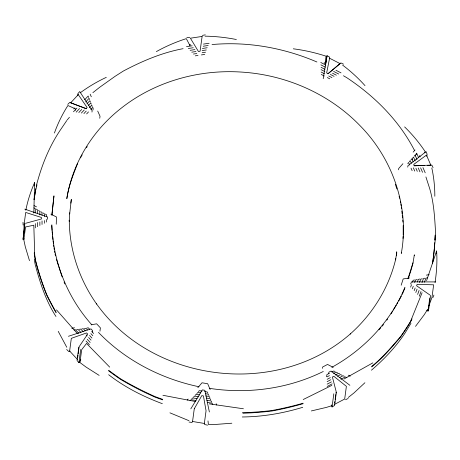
<?xml version="1.0" encoding="UTF-8"?>
<svg xmlns="http://www.w3.org/2000/svg" width="460" height="460" viewBox="0 0 460 460"><rect width="100%" height="100%" fill="white"/><g stroke="black" fill="none" stroke-linecap="round" stroke-linejoin="round"><path stroke-width="0.69" d="M33.816 213.06L34.632 182.58C30.688 191.44 27.698 200.732 25.812 210.243M24.369 238.93L23.029 239.338L24.897 223.456M51.882 214.791L53.958 195.868L51.905 215.349M403.006 238.464L403.127 236.417M403.207 235.054L403.19 225.503M434.999 242.408L435.568 232.628C434.706 217.695 433.906 202.526 429.548 188.134L425.914 176.945M396.566 253.046L396.721 251.66M23.029 239.338L24.8 226.17M34.27 185.288L34.632 182.58M56.241 224.233L56.499 217.005L50.876 214.153M75.486 110.308L75.664 108.957L67.913 105.507C62.416 114.137 57.845 123.366 54.429 133.02M77.613 95.749L77.895 93.667L79.724 91.557L92.155 110.676L91.971 112.062M70.834 203.142L71.334 199.416L69.661 213.975L69.724 212.894L69.224 221.266L69.287 220.185C69.385 250.171 79.384 279.571 96.611 304.014L96.456 303.772C152.829 383.128 277.179 398.182 350.445 333.822L350.215 334.017C372.542 314.232 388.913 287.92 395.784 258.813L395.554 259.871L396.779 252.678L396.359 255.777M93.006 109.957L93.19 108.571L92.759 107.347L90.873 109.371M99.757 118.26L100.027 116.253L97.704 111.061M78.821 347.323L77.05 360.49L78.93 362.652L80.793 359.714M77.705 357.293L77.987 355.178M78.177 353.769L78.459 351.653M78.648 350.244L79.126 346.719L87.688 334.092L86.606 332.931L71.334 338.336L69.627 351.02L77.418 359.404M78.93 362.652L80.701 349.485M92.443 332.051L92.627 330.665L90.988 328.9L68.431 336.283M99.952 331.211L100.401 327.871L96.64 323.828L91.114 324.812M325.053 63.635L326.054 56.195C315.399 52.716 304.422 50.221 293.302 48.806M323.213 78.695L327.02 55.689L329.613 57.12L329.423 58.512M326.088 62.617L327.02 55.689M322.437 368.368L322.615 367.028L327.537 364.441L333.207 367.373M326.617 376.677L326.893 374.607L329.389 373.29M328.71 373.56L328.894 372.174L331.039 371.047L349.887 385.308M336.335 392.334L334.564 405.507L332.057 406.933L333.828 393.766M334.673 402.994L334.857 401.586M335.144 399.47L335.806 394.536M335.995 393.127L336.185 391.719L332.407 377.022L333.822 376.28L346.386 386.348L344.684 399.033L334.483 404.403M398.544 169.809L398.722 168.469L402.914 163.725M407.755 167.118L407.94 165.732L426.081 151.622L427.098 154.203L426.817 156.285M412.378 159.58L412.562 158.211L413.5 157.05L415.179 160.908M401.419 252.459L401.292 253.42C409.774 207.397 392.725 158.775 360.117 125.758C329.665 94.156 286.959 75.313 243.328 72.208C200.106 68.896 155.348 81.173 121.181 108.209C92.84 130.318 72.364 163.001 66.821 198.685C68.5 186.444 73.134 174.852 77.625 163.409M415.598 155.825L415.782 154.462L416.685 153.22L418.675 157.791M416.501 154.589L416.685 153.22M401.189 285.2L403.178 278.955L409.498 277.909M424.913 152.858L425.097 151.507C419.152 142.629 412.281 134.372 404.627 126.914M414.236 255.628L414.345 254.846L412.884 263.597L410.665 271.388M426.84 310.27L427.995 311.115L429.766 297.948M430.612 295.36L428.841 308.528L427.995 311.115M436.247 253.696L436.609 250.987L426.604 280.617M435.056 282.492C436.638 272.078 437.368 261.51 436.609 250.987M36.42 185.403C41.722 164.996 49.634 145.291 61.778 127.943L66.769 120.56M36.455 186.754L37.018 184.765M36.576 186.611L35.822 189.255A303.123 273.803 7.7 0 0 34.115 199.485M412.988 262.815L408.008 278.639M408.135 278.754L410.435 272.061M410.676 284.004L411.464 281.871L435.689 281.928M410.613 287.132L411.533 284.642M412.453 282.158L413.143 280.289L414.541 279.945M412.309 288.811L413.247 286.275M414.655 282.463L415.598 279.921L417.191 279.502M414.172 290.639L415.15 287.983M417.358 282.009L418.341 279.358L419.721 279.047M415.8 292.485L417.036 289.144M419.508 282.452L420.75 279.105L422.309 278.783M417.617 294.411L419.083 290.444M422.015 282.515L423.482 278.547L424.879 278.196M419.261 296.234L420.992 291.554M424.448 282.193L425.931 278.179L427.518 277.782M428.892 305.773L431.952 297.505L433.653 284.82L417.105 284.349L416.582 285.758L429.893 294.998M410.935 320.453L422.096 292.698M404.967 287.258C390.919 321.436 363.986 349.542 331.827 367.327M402.322 294.325L404.863 288.046M432.877 297.62L433.918 295.096M80.488 157.906L81.138 156.693M398.78 300.932L401.356 296.125M192.717 421.199L192.015 422.441L189.037 422.033M81.46 156.084L82.185 154.893M86.503 147.763L87.222 146.579M391.04 313.777L392.524 311.328M393.265 310.103L396.232 305.204M396.974 303.979L397.716 302.755M410.97 323.259L404.892 333.287C395.686 347.139 384.002 359.375 371.438 370.202M190.808 408.865L202.36 389.879L204.838 390.298L209.369 411.976M427.691 309.223L424.281 314.669L415.518 326.376M386.837 320.16L387.607 319.022M409.296 161.857L410.188 160.597L411.326 163.219M414.253 156.17L415.046 155.077L416.996 159.539M407.767 163.57L408.566 162.489L409.659 165.008M410.987 159.804L411.803 158.763L413.172 161.908M67.166 119.979L69.437 117.288M380.828 327.721L378.982 329.797M382.168 326.134L383.508 324.547M187.208 400.131L188.134 399.044M197.84 387.665L202.003 382.789L207.69 383.738L210.151 389.539M413.155 152.122L415.018 150.012M73.836 108.991L74.802 107.945M73.496 111.774L76.918 108.106M84.732 99.716L88.153 96.042L88.636 97.457M76.188 112.148L79.528 108.566M85.732 101.907L89.067 98.325L89.493 99.567M78.809 112.556L81.696 109.463M86.986 103.782L89.873 100.682L90.401 102.045M81.391 113.051L84.22 110.015M88.464 105.461L90.815 102.931L91.235 104.178M83.915 113.574L86.221 111.096M89.453 107.629L91.758 105.156L92.224 106.576M86.629 113.925L88.515 111.901M193.539 397.152L194.557 396.083L198.783 396.79M67.758 104.403L69.747 102.413L86.48 108.732M198.404 391.592L199.341 390.655L201.986 391.098M191.791 398.849L192.751 397.917L196.989 398.624M190.049 400.752L191.136 399.688L196.017 400.505M195.241 395.243L196.202 394.312L199.646 394.893M196.788 393.513L197.892 392.455L200.64 392.915M364.906 382.737L354.045 392.874L348.289 397.457M327.911 73.813L340.872 62.911L343.562 64.181M92.885 92.644L99.699 87.268L115.057 76.343L123.251 71.099C142.151 61.082 161.983 52.641 183.097 48.674M371.726 366.39C382.553 357.713 391.609 347.012 400.637 336.53A303.957 274.557 7.7 0 0 412.051 318.889M371.651 366.913C382.478 358.231 391.541 347.536 400.568 337.048A303.951 274.551 7.7 0 0 411.625 320.01M80.327 92.742C88.446 86.756 97.186 81.621 106.312 77.332M343.873 379.069L372.836 362.877M331.884 371.979L333.759 370.996L335.087 371.553M327.054 376.872L329.435 375.619M333.592 373.428L335.972 372.174L337.513 372.801M327.163 379.304L330.309 377.648M335.334 375.003L338.474 373.347L339.767 373.928M327.152 381.656L330.815 379.73M337.519 376.199L340.572 374.595L342.016 375.268M327.158 384.14L331.441 381.886M339.394 377.695L343.062 375.762L344.402 376.32M327.175 386.475L332.166 383.847M340.906 379.247L345.27 376.947L346.794 377.585M156.365 51.606C165.87 46.276 175.939 41.963 186.311 38.629L190.003 45.701M303.203 399.539L331.844 385.365M345.5 399.746L348.116 398.481M323.288 371.479C288.311 388.803 247.796 394.277 209.317 388.315M70.018 351.026L68.695 351.497L66.66 349.45M331.827 405.703L326.537 407.359L311.339 410.941M242.288 416.978C262.838 416.766 283.113 413.293 302.743 407.301M25.72 223.267L41.446 218.966L41.44 217.471L25.703 212.445L23.995 225.13L24.012 232.57M202.36 35.391L205.286 34.856M71.754 328.256L74.52 327.767M426.351 275.126L429.163 274.66M189.393 44.999L190.791 44.781M186.495 46.667L192.148 45.81M203.446 44.102L209.099 43.251M188.318 48.484L193.28 47.731M203.216 46.23L208.184 45.482M190.135 50.318L194.913 49.599M202.423 48.467L207.201 47.742M191.785 52.164L195.943 51.537M202.17 50.594L206.327 49.968M193.447 54.033L196.811 53.527M202.187 52.71L205.545 52.204M195.304 55.844L198.007 55.436M201.382 54.924L204.757 54.412M79.235 329.308L80.793 329.107L83.237 331.729M186.829 37.639L189.796 37.289M86.963 327.991L88.36 327.842L89.792 329.383M76.624 329.527L78.039 329.394L80.954 332.528M73.951 329.941L75.555 329.791L78.89 333.379M81.886 328.865L83.3 328.733L85.221 330.797M84.37 328.497L85.985 328.359L87.446 329.929M231.851 423.211L216.142 424.402L208.38 424.442L208 420.929M212.037 44.557C247.716 41.302 284.084 47.892 316.917 61.991M413.954 165.738L431.842 165.094L433.05 167.612M424.413 165.479L414.362 165.813L413.747 164.404L426.454 155.106L430.876 165.261L427.288 165.381M205.062 36.162C215.573 36.323 226.067 37.479 236.371 39.52M209.265 403.863L243.42 408.767M198.99 386.756C161.201 378.81 125.292 360.37 98.463 332.384M204.631 391.541L207.276 391.983L207.914 393.185M205.453 393.725L208.202 394.185L208.961 395.554M205.838 395.928L209.277 396.503L209.869 397.699M206.54 398.09L210.065 398.682L210.709 400.033M206.891 400.286L211.134 400.993L211.778 402.195M207.172 402.373L212.054 403.196L212.784 404.558M162.926 395.284L195.385 401.505M207.598 425.143L204.654 424.557L204.401 423.154M24.771 209.133L47.587 216.993L47.593 219.27M188.991 420.704L169.935 412.838M162.334 403.679C143.273 396.595 124.74 387.228 108.64 374.71M324.127 62.813L326.013 63.773M34 205.585L36.501 206.85M320.758 62.468L325.824 65.073M335.949 70.276L341.015 72.875M320.89 64.871L325.341 67.16M333.609 71.403L338.692 74.02M321.08 67.327L324.904 69.287M332.551 73.221L336.375 75.181M321.057 69.65L324.783 71.564M330.366 74.434L334.092 76.343M321.103 72.036L324.294 73.675M328.756 75.969L331.947 77.608M321.27 74.457L324.294 76.009M327.319 77.567L329.74 78.809M348.335 375.187L350.227 376.165M38.49 210.513L39.847 211.278L39.853 214.837M343.447 75.751L346.622 77.579C374.555 96.071 399.13 120.503 414.529 150.495M45.396 214.084L46.586 214.797L46.592 216.781M36.271 209.11L37.461 209.846L37.467 213.359M33.931 207.857L35.288 208.69L35.294 212.951M40.831 211.726L42.021 212.468L42.027 215.286M99.153 375.389L86.043 367.068L79.959 362.549L81.684 349.698L86.543 343.442L109.693 367.12M43.062 212.945L44.413 213.791L44.419 216.493M342.602 65.107C350.716 71.202 358.225 78.102 365.01 85.64M91.701 331.436L93.604 333.488M90.85 333.592L92.793 335.685M89.539 335.449L91.942 338.031M86.164 334.88L87.141 335.932M88.602 337.508L91.045 340.135M87.273 339.33L90.189 342.47M86.037 341.073L89.378 344.666M56.494 309.873L77.395 333.546M91.868 324.863C67.384 297.585 52.889 261.447 51.853 224.785M66.786 347.271L58.23 331.355M55.97 316.474C47.351 303.197 41.963 288.305 37.57 273.194L35.046 263.908L34.293 259.124M90.148 94.179L91.31 96.778M419.566 155.555L420.135 156.848M422.941 167.584L425.218 172.805M420.601 167.831L422.544 172.293M418.261 167.98L419.94 171.839M415.915 168.21L417.289 171.361M413.327 167.802L414.753 171.08M411.033 168.159L412.131 170.677M216.16 403.725L216.706 405.013M64.066 281.968L64.808 283.9M57.189 261.815L58.305 265.224M58.748 266.593L62.088 276.828M395.37 184.31L396.882 188.945M29.486 260.682L25.294 246.767L23.816 239.827L25.547 226.975L33.816 225.21L34.759 256.438M399.113 196.253L399.648 198.254M55.022 253.874L55.551 255.852M56.436 259.152L56.971 261.13M331.579 404.846L332.057 406.933M431.819 168.004C433.849 177.272 434.838 186.76 434.827 196.248M400.476 201.606L400.689 202.963M400.901 204.32L401.114 205.677M401.327 207.034L401.546 208.397M53.578 245.168L53.785 246.508M53.998 247.848L54.314 249.861M54.527 251.2L54.734 252.54M401.822 211.134L402.103 213.871M402.247 215.24L402.529 217.977M402.736 220.029L402.948 222.082M52.055 230.356L51.744 225.567M52.198 231.765L52.492 234.588M52.636 235.997L52.998 239.522M53.141 240.936L53.429 243.754M23 222.306L23.109 225.026M46.598 219.431L46.598 222.077M44.425 220.547L44.43 223.249M42.038 220.932L42.044 224.463M39.865 221.95L39.87 225.509M37.484 222.496L37.49 226.711M35.316 223.617L35.322 227.878M34.287 252.523A303.508 274.154 7.7 0 0 35.489 260.044A303.514 274.154 7.7 0 0 46.776 294.664A303.128 273.809 7.7 0 0 56.149 312.231M242.345 412.735A303.514 274.154 7.7 0 0 271.848 410.515A303.508 274.154 7.7 0 0 303.1 403.202M435.194 235.98A303.33 273.987 7.7 0 1 434.987 240.103M434.815 242.845A303.33 273.987 7.7 0 1 432.618 262.717M34.08 199.674A303.128 273.809 7.7 0 1 35.892 188.738M108.669 370.294A303.951 274.551 7.7 0 0 120.6 378.839A303.957 274.557 7.7 0 0 155.376 396.733A303.589 274.223 7.7 0 0 162.656 399.337M34.218 253.046A303.508 274.154 7.7 0 0 35.42 260.567A303.514 274.154 7.7 0 0 46.707 295.182A303.123 273.803 7.7 0 0 56.08 312.748M242.978 413.229A303.514 274.154 7.7 0 0 271.779 411.033A303.514 274.154 7.7 0 0 303.031 403.719M434.959 239.936A303.33 273.987 7.7 0 0 435.125 236.498A303.514 274.154 7.7 0 0 435.079 235.123M434.792 242.679A303.33 273.987 7.7 0 1 432.549 263.235M108.6 370.812A303.957 274.557 7.7 0 0 120.531 379.356A303.957 274.557 7.7 0 0 155.302 397.256A303.589 274.223 7.7 0 0 162.587 399.855M194.264 408.802L192.556 421.481L204.349 423.459L206.057 410.774L203.429 395.905L201.796 395.629L194.264 408.802M202.118 36.438L200.06 51.267L198.438 51.514L190.4 38.209L202.118 36.438M329.596 58.236L326.646 72.921L328.101 73.669L340.101 63.629L329.596 58.236M78.28 94.662L70.679 102.821L86.083 108.681L87.135 107.548L78.28 94.662"/></g></svg>
